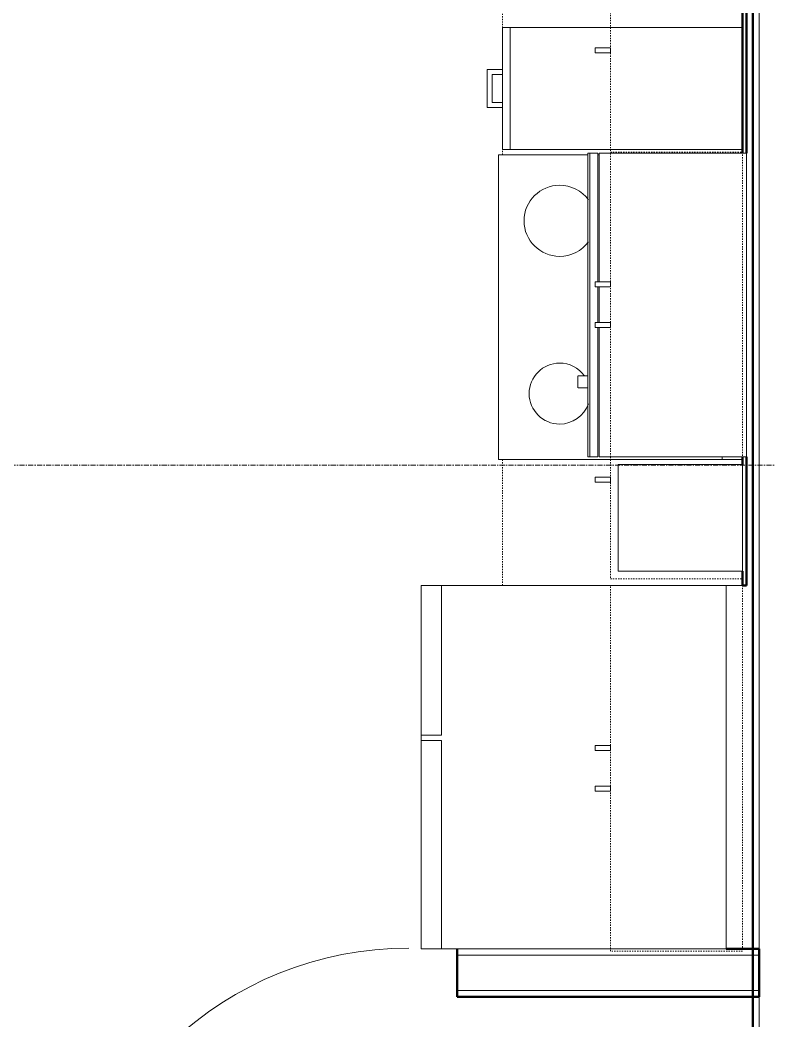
# Model space of a CAD drawing. Header units: inches. Extents: x -4217 to -1814, y 9706 to 12425.
# Drawn here: x -3559.4 to -3485.7, y 11227.6 to 11326 of the extents above; entities that cross this region are included whole.
import ezdxf

# ---------------------------------------------------------------- set-up
doc = ezdxf.new("R2010")
doc.units = ezdxf.units.IN
doc.header["$MEASUREMENT"] = 0
doc.linetypes.add('Dash', pattern=[0.25, 0.125, -0.125])
doc.linetypes.add('Grid Line 1_2_', pattern=[0.875, 0.5, -0.125, 0.125, -0.125])
for name, color, linetype, lineweight in [('A-DOOR-1', 250, 'Continuous', 9), ('A-WALL', 113, 'Continuous', 13), ('A-WALL-3', 10, 'Continuous', 50), ('A-WALL-4', 50, 'Continuous', 13), ('I-WALL-3', 2, 'Continuous', 50), ('Q-CASE-3', 250, 'Continuous', 9), ('Q-CASE-4', 250, 'Dash', 9), ('Q-CASE-HDLN-1', 250, 'Dash', 9), ('Q-SPCQ-1', 250, 'Continuous', 9), ('S-GRID-1', 1, 'Grid Line 1_2_', 9)]:
    doc.layers.add(name, color=color, linetype=linetype, lineweight=lineweight)

msp = doc.modelspace()

# ---------------------------------------------------------------- linework, layer by layer
at = {"layer": 'A-DOOR-1'}
msp.add_arc((-3521.12374, 11200.60673), 34.06659, 90, 176.634313, dxfattribs=at)
at = {"layer": 'A-WALL'}
msp.add_line((-3486.67374, 11129.1894), (-3486.67374, 11363.2394), dxfattribs=at)
at = {"layer": 'A-WALL-3'}
for p, q in [((-3487.92374, 11312.87129), (-3487.92374, 11361.9894)), ((-3488.29874, 11336.9894), (-3488.29874, 11312.87129)), ((-3488.29874, 11282.9894), (-3488.29874, 11282.2394)), ((-3487.92374, 11270.35673), (-3487.92374, 11282.9894)), ((-3488.29874, 11271.7394), (-3488.29874, 11270.35673)), ((-3488.29874, 11270.35673), (-3487.92374, 11270.35673)), ((-3516.37374, 11234.60673), (-3516.37374, 11229.85673)), ((-3486.67374, 11234.60673), (-3489.92374, 11234.60673)), ((-3486.67374, 11229.85673), (-3486.67374, 11234.60673)), ((-3516.37374, 11229.85673), (-3486.67374, 11229.85673))]:
    msp.add_line(p, q, dxfattribs=at)
at = {"layer": 'A-WALL-4'}
for p, q in [((-3486.67374, 11233.98173), (-3516.37374, 11233.98173)), ((-3486.67374, 11230.48173), (-3516.37374, 11230.48173))]:
    msp.add_line(p, q, dxfattribs=at)
at = {"layer": 'I-WALL-3'}
msp.add_line((-3487.29874, 11362.6144), (-3487.29874, 11130.4394), dxfattribs=at)
at = {"layer": 'Q-CASE-3'}
for p, q in [((-3511.92374, 11325.2394), (-3511.92374, 11313.2394)), ((-3511.17374, 11325.2394), (-3511.92374, 11325.2394)), ((-3511.17374, 11313.2394), (-3511.17374, 11325.2394)), ((-3511.17374, 11325.2394), (-3488.29874, 11325.2394)), ((-3501.29874, 11323.2394), (-3502.79799, 11323.2394)), ((-3502.79799, 11323.2394), (-3502.79799, 11322.75095)), ((-3502.79799, 11322.75095), (-3501.29874, 11322.75095)), ((-3501.29874, 11323.2394), (-3501.29874, 11322.75095)), ((-3511.92374, 11321.1144), (-3513.42374, 11321.1144)), ((-3513.42374, 11321.1144), (-3513.42374, 11317.3644)), ((-3511.92374, 11321.1144), (-3511.92374, 11320.61502)), ((-3512.92436, 11320.61502), (-3511.92374, 11320.61502)), ((-3512.92436, 11317.86377), (-3512.92436, 11320.61502)), ((-3511.92374, 11317.86377), (-3512.92436, 11317.86377)), ((-3511.92374, 11317.3644), (-3511.92374, 11317.86377)), ((-3513.42374, 11317.3644), (-3511.92374, 11317.3644)), ((-3511.92374, 11313.2394), (-3511.17374, 11313.2394)), ((-3488.29874, 11313.2394), (-3511.17374, 11313.2394)), ((-3503.52308, 11312.87129), (-3503.52308, 11282.9894)), ((-3503.52308, 11312.87129), (-3503.31744, 11312.87129)), ((-3503.31744, 11312.87129), (-3502.53004, 11312.87129)), ((-3503.31744, 11312.87129), (-3503.31744, 11282.9894)), ((-3502.53004, 11312.87129), (-3502.53004, 11300.22784)), ((-3502.41193, 11312.87129), (-3487.92374, 11312.87129)), ((-3502.41193, 11300.22784), (-3502.41193, 11312.87129)), ((-3487.92374, 11282.9894), (-3487.92374, 11312.87129)), ((-3502.79799, 11300.22784), (-3502.79799, 11299.7394)), ((-3501.29874, 11300.22784), (-3502.79799, 11300.22784)), ((-3501.29874, 11300.22784), (-3501.29874, 11299.7394)), ((-3502.79799, 11299.7394), (-3501.29874, 11299.7394)), ((-3502.53004, 11299.7394), (-3502.53004, 11296.22784)), ((-3502.41193, 11296.22784), (-3502.41193, 11299.7394)), ((-3502.79799, 11296.22784), (-3502.79799, 11295.7394)), ((-3501.29874, 11296.22784), (-3502.79799, 11296.22784)), ((-3501.29874, 11296.22784), (-3501.29874, 11295.7394)), ((-3502.79799, 11295.7394), (-3501.29874, 11295.7394)), ((-3502.53004, 11295.7394), (-3502.53004, 11282.9894)), ((-3502.41193, 11282.9894), (-3502.41193, 11295.7394)), ((-3504.52288, 11290.98152), (-3504.52288, 11289.78941)), ((-3504.47372, 11290.98152), (-3503.55852, 11290.98152)), ((-3503.55852, 11289.78941), (-3504.47372, 11289.78941)), ((-3503.31744, 11282.9894), (-3503.52308, 11282.9894)), ((-3502.53004, 11282.9894), (-3503.31744, 11282.9894)), ((-3487.92374, 11282.9894), (-3502.41193, 11282.9894)), ((-3488.29874, 11282.2394), (-3500.54874, 11282.2394)), ((-3500.54874, 11282.2394), (-3500.54874, 11271.7394)), ((-3488.29874, 11271.7394), (-3488.29874, 11282.2394)), ((-3501.29874, 11280.9894), (-3502.79799, 11280.9894)), ((-3502.79799, 11280.9894), (-3502.79799, 11280.50095)), ((-3502.79799, 11280.50095), (-3501.29874, 11280.50095)), ((-3501.29874, 11280.9894), (-3501.29874, 11280.50095)), ((-3500.54874, 11271.7394), (-3488.29874, 11271.7394)), ((-3502.79799, 11254.59518), (-3502.79799, 11254.10673)), ((-3501.29874, 11254.59518), (-3502.79799, 11254.59518)), ((-3502.79799, 11254.10673), (-3501.29874, 11254.10673)), ((-3501.29874, 11254.59518), (-3501.29874, 11254.10673)), ((-3502.79799, 11250.59518), (-3502.79799, 11250.10673)), ((-3501.29874, 11250.59518), (-3502.79799, 11250.59518)), ((-3502.79799, 11250.10673), (-3501.29874, 11250.10673)), ((-3501.29874, 11250.59518), (-3501.29874, 11250.10673))]:
    msp.add_line(p, q, dxfattribs=at)
at = {"layer": 'Q-CASE-4'}
for p, q in [((-3501.29874, 11336.9894), (-3501.29874, 11312.9894)), ((-3488.29874, 11312.9894), (-3488.29874, 11336.9894)), ((-3501.29874, 11312.9894), (-3488.29874, 11312.9894)), ((-3501.29874, 11312.9894), (-3488.29874, 11312.9894)), ((-3501.29874, 11282.9894), (-3501.29874, 11312.9894)), ((-3488.29874, 11312.9894), (-3488.29874, 11282.9894)), ((-3488.29874, 11282.9894), (-3501.29874, 11282.9894)), ((-3488.29874, 11282.9894), (-3501.29874, 11282.9894)), ((-3501.29874, 11282.9894), (-3501.29874, 11270.9894)), ((-3488.29874, 11270.9894), (-3488.29874, 11282.9894)), ((-3501.29874, 11270.9894), (-3488.29874, 11270.9894)), ((-3501.29874, 11270.35673), (-3488.29874, 11270.35673)), ((-3501.29874, 11234.35673), (-3501.29874, 11270.35673)), ((-3488.29874, 11270.35673), (-3488.29874, 11234.35673)), ((-3488.29874, 11234.35673), (-3501.29874, 11234.35673))]:
    msp.add_line(p, q, dxfattribs=at)
at = {"layer": 'Q-CASE-HDLN-1'}
for p, q in [((-3511.92374, 11312.73173), (-3511.92374, 11347.6144)), ((-3511.92374, 11270.35673), (-3511.92374, 11282.73173)), ((-3488.29874, 11270.35673), (-3489.92374, 11270.35673))]:
    msp.add_line(p, q, dxfattribs=at)
at = {"layer": 'Q-SPCQ-1'}
for p, q in [((-3503.52301, 11312.73173), (-3512.29874, 11312.73173)), ((-3512.29874, 11312.73173), (-3512.29874, 11282.73173)), ((-3502.41193, 11312.73173), (-3502.53004, 11312.73173)), ((-3512.29874, 11282.73173), (-3488.29874, 11282.73173)), ((-3490.29874, 11282.9894), (-3490.29874, 11282.73173)), ((-3489.92374, 11270.35673), (-3519.92374, 11270.35673)), ((-3519.92374, 11270.35673), (-3519.92374, 11234.60673)), ((-3519.92374, 11255.60673), (-3519.92374, 11270.35673)), ((-3517.92374, 11270.35673), (-3519.92374, 11270.35673)), ((-3517.92374, 11270.35673), (-3517.92374, 11255.60673)), ((-3489.92374, 11234.60673), (-3489.92374, 11270.35673)), ((-3519.92374, 11255.60673), (-3517.92374, 11255.60673)), ((-3519.92374, 11234.60673), (-3519.92374, 11255.10673)), ((-3517.92374, 11255.10673), (-3519.92374, 11255.10673)), ((-3517.92374, 11255.10673), (-3517.92374, 11234.60673)), ((-3519.92374, 11234.60673), (-3489.92374, 11234.60673)), ((-3519.92374, 11234.60673), (-3517.92374, 11234.60673))]:
    msp.add_line(p, q, dxfattribs=at)
for centre, radius, start, end in [((-3506.29874, 11306.23173), 3.5, 90, 270), ((-3506.29874, 11306.23173), 3.5, 36.016589, 90), ((-3506.29874, 11306.23173), 3.5, 270, 324.0388484), ((-3506.29874, 11289.23173), 3, 90, 270), ((-3506.29874, 11289.23173), 3, 35.9916926, 90), ((-3506.29874, 11289.23173), 3, 270, 340.5233267)]:
    msp.add_arc(centre, radius, start, end, dxfattribs=at)
at = {"layer": 'S-GRID-1'}
msp.add_line((-1814.20638, 11282.1894), (-4168.71446, 11282.1894), dxfattribs=at)

doc.saveas('drawing.dxf')
